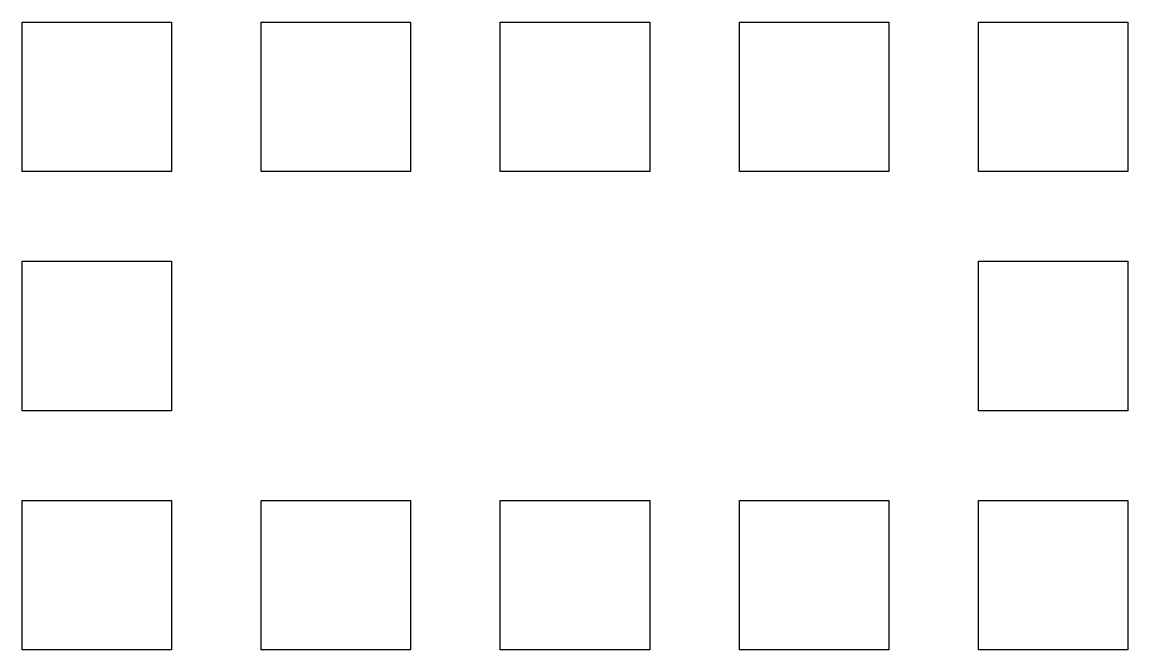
# Model space of a CAD drawing. Extents: x -1.85 to 1.85, y 0.4 to 2.5.
import ezdxf

# ---------------------------------------------------------------- set-up
doc = ezdxf.new("R2010")
doc.units = 0
doc.layers.add('BLACK', color=7, linetype='CONTINUOUS')

msp = doc.modelspace()

# ---------------------------------------------------------------- linework, layer by layer
at = {"layer": 'BLACK', "linetype": 'CONTINUOUS'}
for p, q in [((-1.85, 2), (-1.85, 2.5)), ((-1.85, 2.5), (-1.35, 2.5)), ((-1.35, 2.5), (-1.35, 2)), ((-1.05, 2), (-1.05, 2.5)), ((-1.05, 2.5), (-0.55, 2.5)), ((-0.55, 2.5), (-0.55, 2)), ((-0.25, 2), (-0.25, 2.5)), ((-0.25, 2.5), (0.25, 2.5)), ((0.25, 2.5), (0.25, 2)), ((0.55, 2), (0.55, 2.5)), ((0.55, 2.5), (1.05, 2.5)), ((1.05, 2.5), (1.05, 2)), ((1.35, 2), (1.35, 2.5)), ((1.35, 2.5), (1.85, 2.5)), ((1.85, 2.5), (1.85, 2)), ((-1.35, 2), (-1.85, 2)), ((-0.55, 2), (-1.05, 2)), ((0.25, 2), (-0.25, 2)), ((1.05, 2), (0.55, 2)), ((1.85, 2), (1.35, 2)), ((-1.85, 1.2), (-1.85, 1.7)), ((-1.85, 1.7), (-1.35, 1.7)), ((-1.35, 1.7), (-1.35, 1.2)), ((1.35, 1.2), (1.35, 1.7)), ((1.35, 1.7), (1.85, 1.7)), ((1.85, 1.7), (1.85, 1.2)), ((-1.35, 1.2), (-1.85, 1.2)), ((1.85, 1.2), (1.35, 1.2)), ((-1.85, 0.4), (-1.85, 0.9)), ((-1.85, 0.9), (-1.35, 0.9)), ((-1.35, 0.9), (-1.35, 0.4)), ((-1.05, 0.4), (-1.05, 0.9)), ((-1.05, 0.9), (-0.55, 0.9)), ((-0.55, 0.9), (-0.55, 0.4)), ((-0.25, 0.4), (-0.25, 0.9)), ((-0.25, 0.9), (0.25, 0.9)), ((0.25, 0.9), (0.25, 0.4)), ((0.55, 0.4), (0.55, 0.9)), ((0.55, 0.9), (1.05, 0.9)), ((1.05, 0.9), (1.05, 0.4)), ((1.35, 0.4), (1.35, 0.9)), ((1.35, 0.9), (1.85, 0.9)), ((1.85, 0.9), (1.85, 0.4)), ((-1.35, 0.4), (-1.85, 0.4)), ((-0.55, 0.4), (-1.05, 0.4)), ((0.25, 0.4), (-0.25, 0.4)), ((1.05, 0.4), (0.55, 0.4)), ((1.85, 0.4), (1.35, 0.4))]:
    msp.add_line(p, q, dxfattribs=at)

doc.saveas('drawing.dxf')
